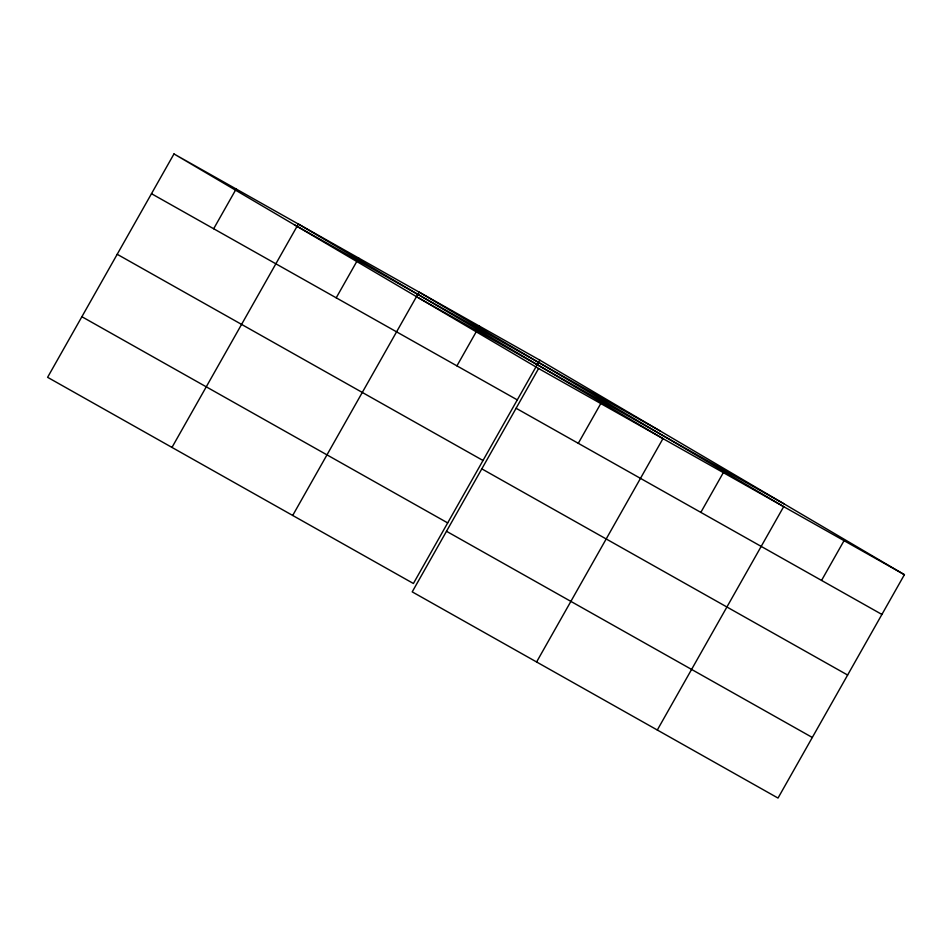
<?xml version="1.0" encoding="UTF-8"?>
<svg xmlns="http://www.w3.org/2000/svg" width="952" height="952" viewBox="0 0 952 952"><rect width="100%" height="100%" fill="white"/><g stroke="black" fill="none" stroke-linecap="round" stroke-linejoin="round"><path stroke-width="1.43" d="M173.978 153.938L47.6 377.313L413.406 583.493L539.784 360.13L173.978 153.938L538.594 368.507L904.4 574.687L778.022 798.062L412.216 591.87L538.594 368.507M213.665 228.754L236.167 188.996M171.979 447.416L298.357 224.041L662.973 438.61L536.595 661.973M336.211 297.821L358.714 258.063M292.692 515.46L419.07 292.085L783.686 506.642L657.308 730.017M456.924 365.865L479.427 326.108M578.292 443.311L600.783 403.553M700.827 512.39L723.33 472.62M821.552 580.423L844.043 540.665M294.299 224.743L660.105 430.935M418.273 297.702L784.079 503.882M151.487 193.696L517.293 399.888M516.103 408.265L881.909 614.445M117.203 254.291L483.009 460.482M481.819 468.86L847.625 675.039M81.884 316.718L447.69 522.91M446.5 531.287L812.306 737.467M539.784 360.13L904.4 574.687"/></g></svg>
